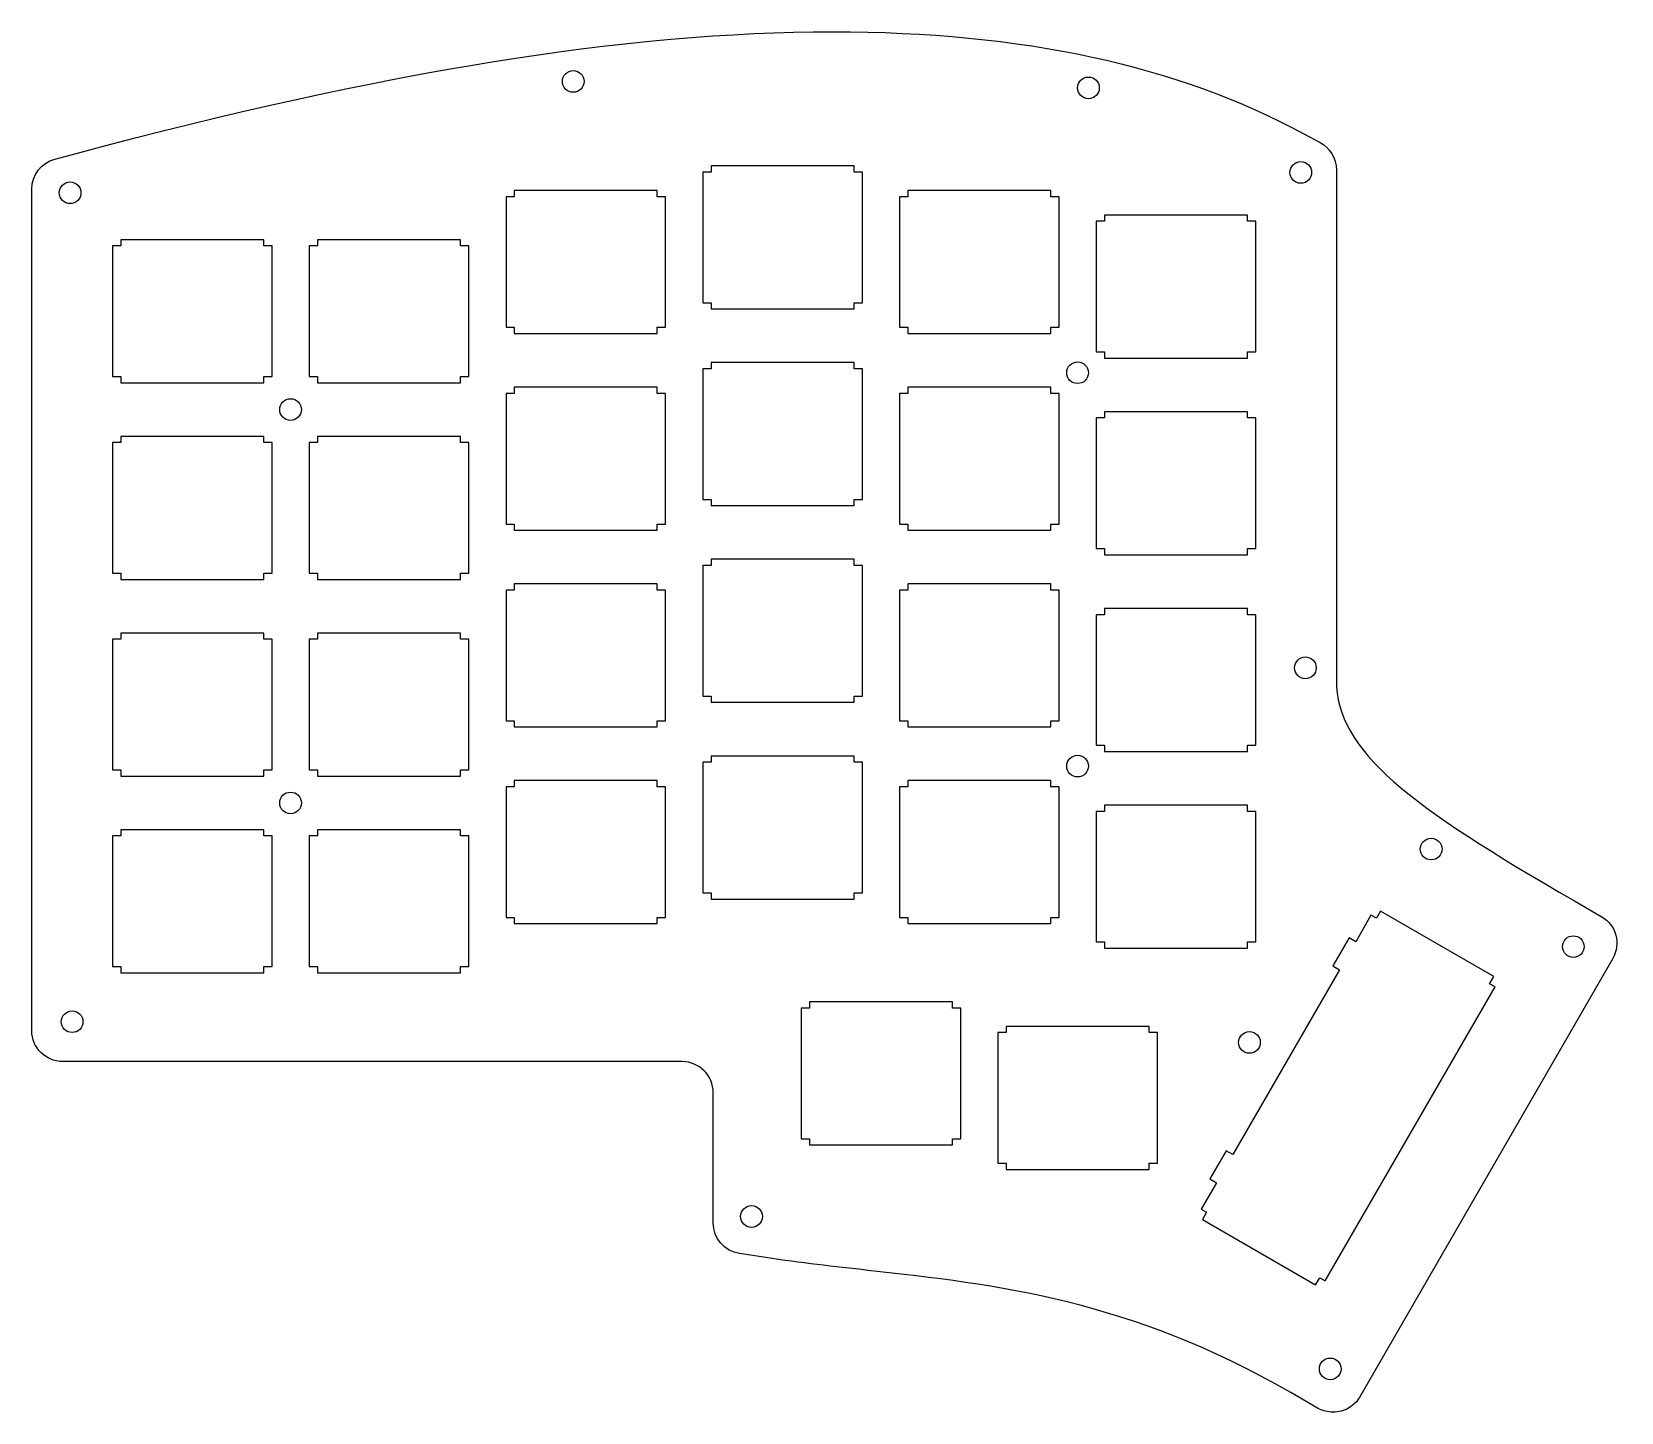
# Model space of a CAD drawing. Extents: x 0 to 154, y 0 to 134.
import ezdxf

# ---------------------------------------------------------------- set-up
doc = ezdxf.new("R2010")
doc.units = 0
doc.layers.get('0').update_dxf_attribs({"linetype": 'CONTINUOUS'})

msp = doc.modelspace()

# ---------------------------------------------------------------- linework, layer by layer
at = {"color": 12}
for p, q in [((53.5725, 128.992), (53.5725, 128.992)), ((103.453, 128.363), (103.453, 128.363)), ((124.011, 120.177), (124.011, 120.177)), ((4.86033, 118.204), (4.86033, 118.204)), ((102.403, 100.779), (102.403, 100.779)), ((26.2034, 97.2069), (26.2034, 97.2069)), ((124.452, 72.1953), (124.452, 72.1953)), ((102.403, 62.6787), (102.403, 62.6787)), ((26.2034, 59.1069), (26.2034, 59.1069)), ((136.631, 54.646), (136.631, 54.646)), ((150.395, 45.194), (150.395, 45.194)), ((5.05876, 37.925), (5.05876, 37.925)), ((119.041, 35.9131), (119.041, 35.9131)), ((70.8297, 19.0583), (70.8297, 19.0583)), ((126.855, 4.30085), (126.855, 4.30085))]:
    msp.add_line(p, q, dxfattribs=at)
at = {"color": 1}
for p, q in [((123.26, 123.915), (124.831, 123.063)), ((2.32199, 121.455), (4.54201, 122.052)), ((126.401, 120.425), (126.401, 71.0145)), ((0.10197, 37.0582), (0.10197, 118.557)), ((149.458, 49.6274), (152.055, 48.1281)), ((153.154, 44.0313), (128.683, 1.60266)), ((63.0728, 34.0582), (3.10196, 34.0582)), ((66.0714, 18.4285), (66.0714, 31.0596)), ((71.1715, 15.0757), (68.6209, 15.463)), ((124.584, 0.50298), (121.985, 2.00367)), ((126.083, 0.10197), (126.083, 0.10197))]:
    msp.add_line(p, q, dxfattribs=at)
at = {"color": 160}
for p, q in [((65.8619, 120.206), (65.0628, 120.206)), ((65.0628, 120.206), (65.0628, 107.556)), ((65.8619, 120.806), (65.8619, 120.206)), ((79.7126, 120.806), (65.8619, 120.806)), ((79.7126, 120.206), (79.7126, 120.806)), ((80.512, 120.206), (79.7126, 120.206)), ((80.512, 107.556), (80.512, 120.206)), ((46.8118, 117.825), (46.0128, 117.825)), ((46.0128, 117.825), (46.0128, 105.175)), ((46.8118, 118.426), (46.8118, 117.825)), ((60.6626, 118.426), (46.8118, 118.426)), ((60.6626, 117.825), (60.6626, 118.426)), ((61.462, 117.825), (60.6626, 117.825)), ((61.462, 105.175), (61.462, 117.825)), ((84.9119, 117.825), (84.1128, 117.825)), ((84.1128, 117.825), (84.1128, 105.175)), ((84.9119, 118.426), (84.9119, 117.825)), ((98.7626, 118.426), (84.9119, 118.426)), ((98.7626, 117.825), (98.7626, 118.426)), ((99.562, 117.825), (98.7626, 117.825)), ((99.562, 105.175), (99.562, 117.825)), ((103.962, 115.444), (103.163, 115.444)), ((103.163, 115.444), (103.163, 102.795)), ((103.962, 116.044), (103.962, 115.444)), ((117.813, 116.044), (103.962, 116.044)), ((117.813, 115.444), (117.813, 116.044)), ((118.612, 115.444), (117.813, 115.444)), ((118.612, 102.795), (118.612, 115.444)), ((8.71195, 113.062), (7.9127, 113.062)), ((7.9127, 113.062), (7.9127, 100.414)), ((8.71195, 113.663), (8.71195, 113.062)), ((22.5626, 113.663), (8.71195, 113.663)), ((22.5626, 113.062), (22.5626, 113.663)), ((23.3619, 113.062), (22.5626, 113.062)), ((23.3619, 100.414), (23.3619, 113.062)), ((27.762, 113.062), (26.9627, 113.062)), ((26.9627, 113.062), (26.9627, 100.414)), ((27.762, 113.663), (27.762, 113.062)), ((41.6126, 113.663), (27.762, 113.663)), ((41.6126, 113.062), (41.6126, 113.663)), ((42.412, 113.062), (41.6126, 113.062)), ((42.412, 100.414), (42.412, 113.062)), ((65.0628, 107.556), (65.8619, 107.556)), ((65.8619, 107.556), (65.8619, 106.957)), ((65.8619, 106.957), (79.7126, 106.957)), ((79.7126, 106.957), (79.7126, 107.556)), ((79.7126, 107.556), (80.512, 107.556)), ((46.0128, 105.175), (46.8118, 105.175)), ((46.8118, 105.175), (46.8118, 104.575)), ((60.6626, 104.575), (60.6626, 105.175)), ((60.6626, 105.175), (61.462, 105.175)), ((84.1128, 105.175), (84.9119, 105.175)), ((84.9119, 105.175), (84.9119, 104.575)), ((98.7626, 104.575), (98.7626, 105.175)), ((98.7626, 105.175), (99.562, 105.175)), ((46.8118, 104.575), (60.6626, 104.575)), ((84.9119, 104.575), (98.7626, 104.575)), ((65.8619, 101.756), (65.8619, 101.156)), ((79.7126, 101.756), (65.8619, 101.756)), ((79.7126, 101.156), (79.7126, 101.756)), ((103.163, 102.795), (103.962, 102.795)), ((103.962, 102.795), (103.962, 102.194)), ((103.962, 102.194), (117.813, 102.194)), ((117.813, 102.194), (117.813, 102.795)), ((117.813, 102.795), (118.612, 102.795)), ((7.9127, 100.414), (8.71195, 100.414)), ((8.71195, 100.414), (8.71195, 99.8128)), ((22.5626, 99.8128), (22.5626, 100.414)), ((22.5626, 100.414), (23.3619, 100.414)), ((26.9627, 100.414), (27.762, 100.414)), ((27.762, 100.414), (27.762, 99.8128)), ((41.6126, 99.8128), (41.6126, 100.414)), ((41.6126, 100.414), (42.412, 100.414)), ((65.8619, 101.156), (65.0628, 101.156)), ((65.0628, 101.156), (65.0628, 88.5059)), ((80.512, 101.156), (79.7126, 101.156)), ((80.512, 88.5059), (80.512, 101.156)), ((8.71195, 99.8128), (22.5626, 99.8128)), ((27.762, 99.8128), (41.6126, 99.8128)), ((46.8118, 98.775), (46.0128, 98.775)), ((46.0128, 98.775), (46.0128, 86.1247)), ((46.8118, 99.3757), (46.8118, 98.775)), ((60.6626, 99.3757), (46.8118, 99.3757)), ((60.6626, 98.775), (60.6626, 99.3757)), ((61.462, 98.775), (60.6626, 98.775)), ((61.462, 86.1247), (61.462, 98.775)), ((84.9119, 98.775), (84.1128, 98.775)), ((84.1128, 98.775), (84.1128, 86.1247)), ((84.9119, 99.3757), (84.9119, 98.775)), ((98.7626, 99.3757), (84.9119, 99.3757)), ((98.7626, 98.775), (98.7626, 99.3757)), ((99.562, 98.775), (98.7626, 98.775)), ((99.562, 86.1247), (99.562, 98.775)), ((103.962, 96.9945), (103.962, 96.3937)), ((117.813, 96.9945), (103.962, 96.9945)), ((117.813, 96.3937), (117.813, 96.9945)), ((103.962, 96.3937), (103.163, 96.3937)), ((103.163, 96.3937), (103.163, 83.7449)), ((118.612, 96.3937), (117.813, 96.3937)), ((118.612, 83.7449), (118.612, 96.3937)), ((8.71195, 94.0125), (7.9127, 94.0125)), ((7.9127, 94.0125), (7.9127, 81.3636)), ((8.71195, 94.6132), (8.71195, 94.0125)), ((22.5626, 94.6132), (8.71195, 94.6132)), ((22.5626, 94.0125), (22.5626, 94.6132)), ((23.3619, 94.0125), (22.5626, 94.0125)), ((23.3619, 81.3636), (23.3619, 94.0125)), ((27.762, 94.0125), (26.9627, 94.0125)), ((26.9627, 94.0125), (26.9627, 81.3636)), ((27.762, 94.6132), (27.762, 94.0125)), ((41.6126, 94.6132), (27.762, 94.6132)), ((41.6126, 94.0125), (41.6126, 94.6132)), ((42.412, 94.0125), (41.6126, 94.0125)), ((42.412, 81.3636), (42.412, 94.0125)), ((65.0628, 88.5059), (65.8619, 88.5059)), ((65.8619, 88.5059), (65.8619, 87.9066)), ((65.8619, 87.9066), (79.7126, 87.9066)), ((79.7126, 87.9066), (79.7126, 88.5059)), ((79.7126, 88.5059), (80.512, 88.5059)), ((46.0128, 86.1247), (46.8118, 86.1247)), ((46.8118, 86.1247), (46.8118, 85.5253)), ((46.8118, 85.5253), (60.6626, 85.5253)), ((60.6626, 85.5253), (60.6626, 86.1247)), ((60.6626, 86.1247), (61.462, 86.1247)), ((84.1128, 86.1247), (84.9119, 86.1247)), ((84.9119, 86.1247), (84.9119, 85.5253)), ((84.9119, 85.5253), (98.7626, 85.5253)), ((98.7626, 85.5253), (98.7626, 86.1247)), ((98.7626, 86.1247), (99.562, 86.1247)), ((103.163, 83.7449), (103.962, 83.7449)), ((103.962, 83.7449), (103.962, 83.1441)), ((103.962, 83.1441), (117.813, 83.1441)), ((117.813, 83.1441), (117.813, 83.7449)), ((117.813, 83.7449), (118.612, 83.7449)), ((65.8619, 82.1062), (65.0628, 82.1062)), ((65.0628, 82.1062), (65.0628, 69.4559)), ((65.8619, 82.7056), (65.8619, 82.1062)), ((79.7126, 82.7056), (65.8619, 82.7056)), ((79.7126, 82.1062), (79.7126, 82.7056)), ((80.512, 82.1062), (79.7126, 82.1062)), ((80.512, 69.4559), (80.512, 82.1062)), ((7.9127, 81.3636), (8.71195, 81.3636)), ((8.71195, 81.3636), (8.71195, 80.7628)), ((8.71195, 80.7628), (22.5626, 80.7628)), ((22.5626, 80.7628), (22.5626, 81.3636)), ((22.5626, 81.3636), (23.3619, 81.3636)), ((26.9627, 81.3636), (27.762, 81.3636)), ((27.762, 81.3636), (27.762, 80.7628)), ((27.762, 80.7628), (41.6126, 80.7628)), ((41.6126, 80.7628), (41.6126, 81.3636)), ((41.6126, 81.3636), (42.412, 81.3636)), ((46.8118, 80.3257), (46.8118, 79.725)), ((60.6626, 80.3257), (46.8118, 80.3257)), ((60.6626, 79.725), (60.6626, 80.3257)), ((84.9119, 80.3257), (84.9119, 79.725)), ((98.7626, 80.3257), (84.9119, 80.3257)), ((98.7626, 79.725), (98.7626, 80.3257)), ((46.8118, 79.725), (46.0128, 79.725)), ((46.0128, 79.725), (46.0128, 67.0747)), ((61.462, 79.725), (60.6626, 79.725)), ((61.462, 67.0747), (61.462, 79.725)), ((84.9119, 79.725), (84.1128, 79.725)), ((84.1128, 79.725), (84.1128, 67.0747)), ((99.562, 79.725), (98.7626, 79.725)), ((99.562, 67.0747), (99.562, 79.725)), ((103.962, 77.3437), (103.163, 77.3437)), ((103.163, 77.3437), (103.163, 64.6949)), ((103.962, 77.9445), (103.962, 77.3437)), ((117.813, 77.9445), (103.962, 77.9445)), ((117.813, 77.3437), (117.813, 77.9445)), ((118.612, 77.3437), (117.813, 77.3437)), ((118.612, 64.6949), (118.612, 77.3437)), ((8.71195, 75.5632), (8.71195, 74.9625)), ((22.5626, 75.5632), (8.71195, 75.5632)), ((22.5626, 74.9625), (22.5626, 75.5632)), ((27.762, 75.5632), (27.762, 74.9625)), ((41.6126, 75.5632), (27.762, 75.5632)), ((41.6126, 74.9625), (41.6126, 75.5632)), ((8.71195, 74.9625), (7.9127, 74.9625)), ((7.9127, 74.9625), (7.9127, 62.3136)), ((23.3619, 74.9625), (22.5626, 74.9625)), ((23.3619, 62.3136), (23.3619, 74.9625)), ((27.762, 74.9625), (26.9627, 74.9625)), ((26.9627, 74.9625), (26.9627, 62.3136)), ((42.412, 74.9625), (41.6126, 74.9625)), ((42.412, 62.3136), (42.412, 74.9625)), ((65.0628, 69.4559), (65.8619, 69.4559)), ((65.8619, 69.4559), (65.8619, 68.8566)), ((79.7126, 68.8566), (79.7126, 69.4559)), ((79.7126, 69.4559), (80.512, 69.4559)), ((65.8619, 68.8566), (79.7126, 68.8566)), ((46.0128, 67.0747), (46.8118, 67.0747)), ((46.8118, 67.0747), (46.8118, 66.4753)), ((46.8118, 66.4753), (60.6626, 66.4753)), ((60.6626, 66.4753), (60.6626, 67.0747)), ((60.6626, 67.0747), (61.462, 67.0747)), ((84.1128, 67.0747), (84.9119, 67.0747)), ((84.9119, 67.0747), (84.9119, 66.4753)), ((84.9119, 66.4753), (98.7626, 66.4753)), ((98.7626, 66.4753), (98.7626, 67.0747)), ((98.7626, 67.0747), (99.562, 67.0747)), ((103.163, 64.6949), (103.962, 64.6949)), ((103.962, 64.6949), (103.962, 64.0941)), ((117.813, 64.0941), (117.813, 64.6949)), ((117.813, 64.6949), (118.612, 64.6949)), ((65.8619, 63.6556), (65.8619, 63.0562)), ((79.7126, 63.6556), (65.8619, 63.6556)), ((79.7126, 63.0562), (79.7126, 63.6556)), ((103.962, 64.0941), (117.813, 64.0941)), ((7.9127, 62.3136), (8.71195, 62.3136)), ((8.71195, 62.3136), (8.71195, 61.7128)), ((8.71195, 61.7128), (22.5626, 61.7128)), ((22.5626, 61.7128), (22.5626, 62.3136)), ((22.5626, 62.3136), (23.3619, 62.3136)), ((26.9627, 62.3136), (27.762, 62.3136)), ((27.762, 62.3136), (27.762, 61.7128)), ((27.762, 61.7128), (41.6126, 61.7128)), ((41.6126, 61.7128), (41.6126, 62.3136)), ((41.6126, 62.3136), (42.412, 62.3136)), ((65.8619, 63.0562), (65.0628, 63.0562)), ((65.0628, 63.0562), (65.0628, 50.4059)), ((80.512, 63.0562), (79.7126, 63.0562)), ((80.512, 50.4059), (80.512, 63.0562)), ((46.8118, 60.675), (46.0128, 60.675)), ((46.0128, 60.675), (46.0128, 48.0247)), ((46.8118, 61.2757), (46.8118, 60.675)), ((60.6626, 61.2757), (46.8118, 61.2757)), ((60.6626, 60.675), (60.6626, 61.2757)), ((61.462, 60.675), (60.6626, 60.675)), ((61.462, 48.0247), (61.462, 60.675)), ((84.9119, 60.675), (84.1128, 60.675)), ((84.1128, 60.675), (84.1128, 48.0247)), ((84.9119, 61.2757), (84.9119, 60.675)), ((98.7626, 61.2757), (84.9119, 61.2757)), ((98.7626, 60.675), (98.7626, 61.2757)), ((99.562, 60.675), (98.7626, 60.675)), ((99.562, 48.0247), (99.562, 60.675)), ((103.962, 58.8945), (103.962, 58.2937)), ((117.813, 58.8945), (103.962, 58.8945)), ((117.813, 58.2937), (117.813, 58.8945)), ((103.962, 58.2937), (103.163, 58.2937)), ((103.163, 58.2937), (103.163, 45.6449)), ((118.612, 58.2937), (117.813, 58.2937)), ((118.612, 45.6449), (118.612, 58.2937)), ((8.71195, 55.9125), (7.9127, 55.9125)), ((7.9127, 55.9125), (7.9127, 43.2636)), ((8.71195, 56.5132), (8.71195, 55.9125)), ((22.5626, 56.5132), (8.71195, 56.5132)), ((22.5626, 55.9125), (22.5626, 56.5132)), ((23.3619, 55.9125), (22.5626, 55.9125)), ((23.3619, 43.2636), (23.3619, 55.9125)), ((27.762, 55.9125), (26.9627, 55.9125)), ((26.9627, 55.9125), (26.9627, 43.2636)), ((27.762, 56.5132), (27.762, 55.9125)), ((41.6126, 56.5132), (27.762, 56.5132)), ((41.6126, 55.9125), (41.6126, 56.5132)), ((42.412, 55.9125), (41.6126, 55.9125)), ((42.412, 43.2636), (42.412, 55.9125)), ((65.0628, 50.4059), (65.8619, 50.4059)), ((65.8619, 50.4059), (65.8619, 49.8066)), ((65.8619, 49.8066), (79.7126, 49.8066)), ((79.7126, 49.8066), (79.7126, 50.4059)), ((79.7126, 50.4059), (80.512, 50.4059)), ((46.0128, 48.0247), (46.8118, 48.0247)), ((46.8118, 48.0247), (46.8118, 47.4253)), ((60.6626, 47.4253), (60.6626, 48.0247)), ((60.6626, 48.0247), (61.462, 48.0247)), ((84.1128, 48.0247), (84.9119, 48.0247)), ((84.9119, 48.0247), (84.9119, 47.4253)), ((98.7626, 47.4253), (98.7626, 48.0247)), ((98.7626, 48.0247), (99.562, 48.0247)), ((129.756, 48.2353), (128.275, 45.6696)), ((130.276, 47.9365), (129.756, 48.2353)), ((130.681, 48.6392), (130.276, 47.9365)), ((141.648, 42.3058), (130.681, 48.6392)), ((46.8118, 47.4253), (60.6626, 47.4253)), ((84.9119, 47.4253), (98.7626, 47.4253)), ((103.163, 45.6449), (103.962, 45.6449)), ((103.962, 45.6449), (103.962, 45.0441)), ((103.962, 45.0441), (117.813, 45.0441)), ((117.813, 45.0441), (117.813, 45.6449)), ((117.813, 45.6449), (118.612, 45.6449)), ((127.633, 46.0403), (126.063, 43.3215)), ((128.275, 45.6696), (127.633, 46.0403)), ((7.9127, 43.2636), (8.71195, 43.2636)), ((8.71195, 43.2636), (8.71195, 42.6628)), ((22.5626, 42.6628), (22.5626, 43.2636)), ((22.5626, 43.2636), (23.3619, 43.2636)), ((26.9627, 43.2636), (27.762, 43.2636)), ((27.762, 43.2636), (27.762, 42.6628)), ((41.6126, 42.6628), (41.6126, 43.2636)), ((41.6126, 43.2636), (42.412, 43.2636)), ((126.063, 43.3215), (126.704, 42.9507)), ((8.71195, 42.6628), (22.5626, 42.6628)), ((27.762, 42.6628), (41.6126, 42.6628)), ((126.704, 42.9507), (116.368, 25.0472)), ((141.243, 41.6045), (141.648, 42.3058)), ((141.763, 41.3039), (141.243, 41.6045)), ((125.323, 12.8295), (141.763, 41.3039)), ((75.3869, 39.2437), (74.5878, 39.2437)), ((74.5878, 39.2437), (74.5878, 26.5948)), ((75.3869, 39.8445), (75.3869, 39.2437)), ((89.2376, 39.8445), (75.3869, 39.8445)), ((89.2376, 39.2437), (89.2376, 39.8445)), ((90.037, 39.2437), (89.2376, 39.2437)), ((90.037, 26.5948), (90.037, 39.2437)), ((94.4369, 37.4632), (94.4369, 36.8625)), ((108.288, 37.4632), (94.4369, 37.4632)), ((108.288, 36.8625), (108.288, 37.4632)), ((94.4369, 36.8625), (93.6378, 36.8625)), ((93.6378, 36.8625), (93.6378, 24.2135)), ((109.087, 36.8625), (108.288, 36.8625)), ((109.087, 24.2135), (109.087, 36.8625)), ((74.5878, 26.5948), (75.3869, 26.5948)), ((75.3869, 26.5948), (75.3869, 25.9939)), ((89.2376, 25.9939), (89.2376, 26.5948)), ((89.2376, 26.5948), (90.037, 26.5948)), ((75.3869, 25.9939), (89.2376, 25.9939)), ((115.726, 25.4179), (114.157, 22.6991)), ((116.368, 25.0472), (115.726, 25.4179)), ((93.6378, 24.2135), (94.4369, 24.2135)), ((94.4369, 24.2135), (94.4369, 23.6127)), ((94.4369, 23.6127), (108.288, 23.6127)), ((108.288, 23.6127), (108.288, 24.2135)), ((108.288, 24.2135), (109.087, 24.2135)), ((114.797, 22.3284), (113.316, 19.7624)), ((114.157, 22.6991), (114.797, 22.3284)), ((113.316, 19.7624), (113.836, 19.462)), ((113.836, 19.462), (113.43, 18.7592)), ((113.43, 18.7592), (124.398, 12.4272)), ((124.398, 12.4272), (124.803, 13.13)), ((124.803, 13.13), (125.323, 12.8295))]:
    msp.add_line(p, q, dxfattribs=at)
at = {"color": 1}
for points in [[(4.54201, 122.052), (33.908, 129.955), (57.8086, 133.797), (77.6125, 133.797)], [(77.6125, 133.797), (96.0575, 133.797), (110.988, 130.564), (123.26, 123.915)], [(124.831, 123.063), (125.798, 122.539), (126.401, 121.526), (126.401, 120.425)], [(0.10197, 118.557), (0.10197, 119.914), (1.01148, 121.102), (2.32199, 121.455)], [(126.401, 71.0145), (126.401, 64.105), (133.514, 58.8313), (149.458, 49.6274)], [(152.055, 48.1281), (153.489, 47.2997), (153.98, 45.4656), (153.154, 44.0313)], [(3.10196, 34.0582), (1.44556, 34.0582), (0.10197, 35.4005), (0.10197, 37.0582)], [(66.0714, 31.0596), (66.0714, 32.7146), (64.7291, 34.0582), (63.0728, 34.0582)], [(68.6209, 15.463), (67.1544, 15.6848), (66.0714, 16.9458), (66.0714, 18.4285)], [(81.0549, 13.841), (77.8108, 14.2034), (74.4679, 14.5755), (71.1715, 15.0757)], [(121.985, 2.00367), (106.361, 11.0188), (93.497, 12.4533), (81.0549, 13.841)], [(128.683, 1.60266), (128.284, 0.91364), (127.63, 0.41065), (126.861, 0.20395)], [(126.083, 0.10197), (125.561, 0.10197), (125.045, 0.2384), (124.584, 0.50298)], [(126.861, 0.20395), (126.606, 0.13505), (126.344, 0.10197), (126.083, 0.10197)]]:
    msp.add_open_spline(points, degree=3, dxfattribs=at)
at = {"color": 12}
for points in [[(51.4724, 128.992), (51.4724, 129.573), (51.9423, 130.043), (52.5226, 130.043)], [(52.5226, 130.043), (53.1026, 130.043), (53.5725, 129.573), (53.5725, 128.992)], [(101.353, 128.363), (101.353, 128.943), (101.823, 129.413), (102.403, 129.413)], [(102.403, 129.413), (102.982, 129.413), (103.453, 128.943), (103.453, 128.363)], [(52.5226, 127.943), (51.9423, 127.943), (51.4724, 128.413), (51.4724, 128.992)], [(53.5725, 128.992), (53.5725, 128.413), (53.1026, 127.943), (52.5226, 127.943)], [(102.403, 127.313), (101.823, 127.313), (101.353, 127.783), (101.353, 128.363)], [(103.453, 128.363), (103.453, 127.783), (102.982, 127.313), (102.403, 127.313)], [(121.911, 120.177), (121.911, 120.758), (122.381, 121.227), (122.961, 121.227)], [(122.961, 119.127), (122.381, 119.127), (121.911, 119.597), (121.911, 120.177)], [(122.961, 121.227), (123.54, 121.227), (124.011, 120.758), (124.011, 120.177)], [(124.011, 120.177), (124.011, 119.597), (123.54, 119.127), (122.961, 119.127)], [(2.76021, 118.204), (2.76021, 118.784), (3.23012, 119.254), (3.81028, 119.254)], [(3.81028, 119.254), (4.38905, 119.254), (4.86033, 118.784), (4.86033, 118.204)], [(3.81028, 117.154), (3.23012, 117.154), (2.76021, 117.624), (2.76021, 118.204)], [(4.86033, 118.204), (4.86033, 117.624), (4.38905, 117.154), (3.81028, 117.154)], [(100.303, 100.779), (100.303, 101.359), (100.773, 101.829), (101.353, 101.829)], [(101.353, 101.829), (101.932, 101.829), (102.403, 101.359), (102.403, 100.779)], [(101.353, 99.7285), (100.773, 99.7285), (100.303, 100.198), (100.303, 100.779)], [(102.403, 100.779), (102.403, 100.198), (101.932, 99.7285), (101.353, 99.7285)], [(24.1033, 97.2069), (24.1033, 97.7868), (24.5732, 98.2567), (25.1533, 98.2567)], [(25.1533, 96.1566), (24.5732, 96.1566), (24.1033, 96.6265), (24.1033, 97.2069)], [(25.1533, 98.2567), (25.7321, 98.2567), (26.2034, 97.7868), (26.2034, 97.2069)], [(26.2034, 97.2069), (26.2034, 96.6265), (25.7321, 96.1566), (25.1533, 96.1566)], [(122.352, 72.1953), (122.352, 72.7756), (122.822, 73.2455), (123.402, 73.2455)], [(123.402, 73.2455), (123.981, 73.2455), (124.452, 72.7756), (124.452, 72.1953)], [(123.402, 71.1454), (122.822, 71.1454), (122.352, 71.6153), (122.352, 72.1953)], [(124.452, 72.1953), (124.452, 71.6153), (123.981, 71.1454), (123.402, 71.1454)], [(100.303, 62.6787), (100.303, 63.2587), (100.773, 63.7286), (101.353, 63.7286)], [(101.353, 63.7286), (101.932, 63.7286), (102.403, 63.2587), (102.403, 62.6787)], [(101.353, 61.6285), (100.773, 61.6285), (100.303, 62.0984), (100.303, 62.6787)], [(102.403, 62.6787), (102.403, 62.0984), (101.932, 61.6285), (101.353, 61.6285)], [(24.1033, 59.1069), (24.1033, 59.6868), (24.5732, 60.1567), (25.1533, 60.1567)], [(25.1533, 60.1567), (25.7321, 60.1567), (26.2034, 59.6868), (26.2034, 59.1069)], [(25.1533, 58.0566), (24.5732, 58.0566), (24.1033, 58.5265), (24.1033, 59.1069)], [(26.2034, 59.1069), (26.2034, 58.5265), (25.7321, 58.0566), (25.1533, 58.0566)], [(134.531, 54.646), (134.531, 55.2249), (135.001, 55.6948), (135.581, 55.6948)], [(135.581, 55.6948), (136.161, 55.6948), (136.631, 55.2249), (136.631, 54.646)], [(135.581, 53.5961), (135.001, 53.5961), (134.531, 54.066), (134.531, 54.646)], [(136.631, 54.646), (136.631, 54.066), (136.161, 53.5961), (135.581, 53.5961)], [(148.295, 45.194), (148.295, 45.7743), (148.766, 46.2442), (149.345, 46.2442)], [(149.345, 46.2442), (149.925, 46.2442), (150.395, 45.7743), (150.395, 45.194)], [(149.345, 44.1441), (148.766, 44.1441), (148.295, 44.614), (148.295, 45.194)], [(150.395, 45.194), (150.395, 44.614), (149.925, 44.1441), (149.345, 44.1441)], [(2.95865, 37.925), (2.95865, 38.505), (3.42856, 38.9749), (4.00872, 38.9749)], [(4.00872, 38.9749), (4.58749, 38.9749), (5.05876, 38.505), (5.05876, 37.925)], [(4.00872, 36.8748), (3.42856, 36.8748), (2.95865, 37.3447), (2.95865, 37.925)], [(5.05876, 37.925), (5.05876, 37.3447), (4.58749, 36.8748), (4.00872, 36.8748)], [(116.94, 35.9131), (116.94, 36.4931), (117.412, 36.963), (117.99, 36.963)], [(117.99, 36.963), (118.57, 36.963), (119.041, 36.4931), (119.041, 35.9131)], [(117.99, 34.863), (117.412, 34.863), (116.94, 35.3328), (116.94, 35.9131)], [(119.041, 35.9131), (119.041, 35.3328), (118.57, 34.863), (117.99, 34.863)], [(68.7296, 19.0583), (68.7296, 19.6384), (69.1995, 20.1083), (69.7798, 20.1083)], [(69.7798, 20.1083), (70.3584, 20.1083), (70.8297, 19.6384), (70.8297, 19.0583)], [(69.7798, 18.0082), (69.1995, 18.0082), (68.7296, 18.4781), (68.7296, 19.0583)], [(70.8297, 19.0583), (70.8297, 18.4781), (70.3584, 18.0082), (69.7798, 18.0082)], [(124.755, 4.30085), (124.755, 4.881), (125.225, 5.35093), (125.805, 5.35093)], [(125.805, 5.35093), (126.384, 5.35093), (126.855, 4.881), (126.855, 4.30085)], [(125.805, 3.25079), (125.225, 3.25079), (124.755, 3.72071), (124.755, 4.30085)], [(126.855, 4.30085), (126.855, 3.72071), (126.384, 3.25079), (125.805, 3.25079)]]:
    msp.add_open_spline(points, degree=3, dxfattribs=at)

doc.saveas('drawing.dxf')
